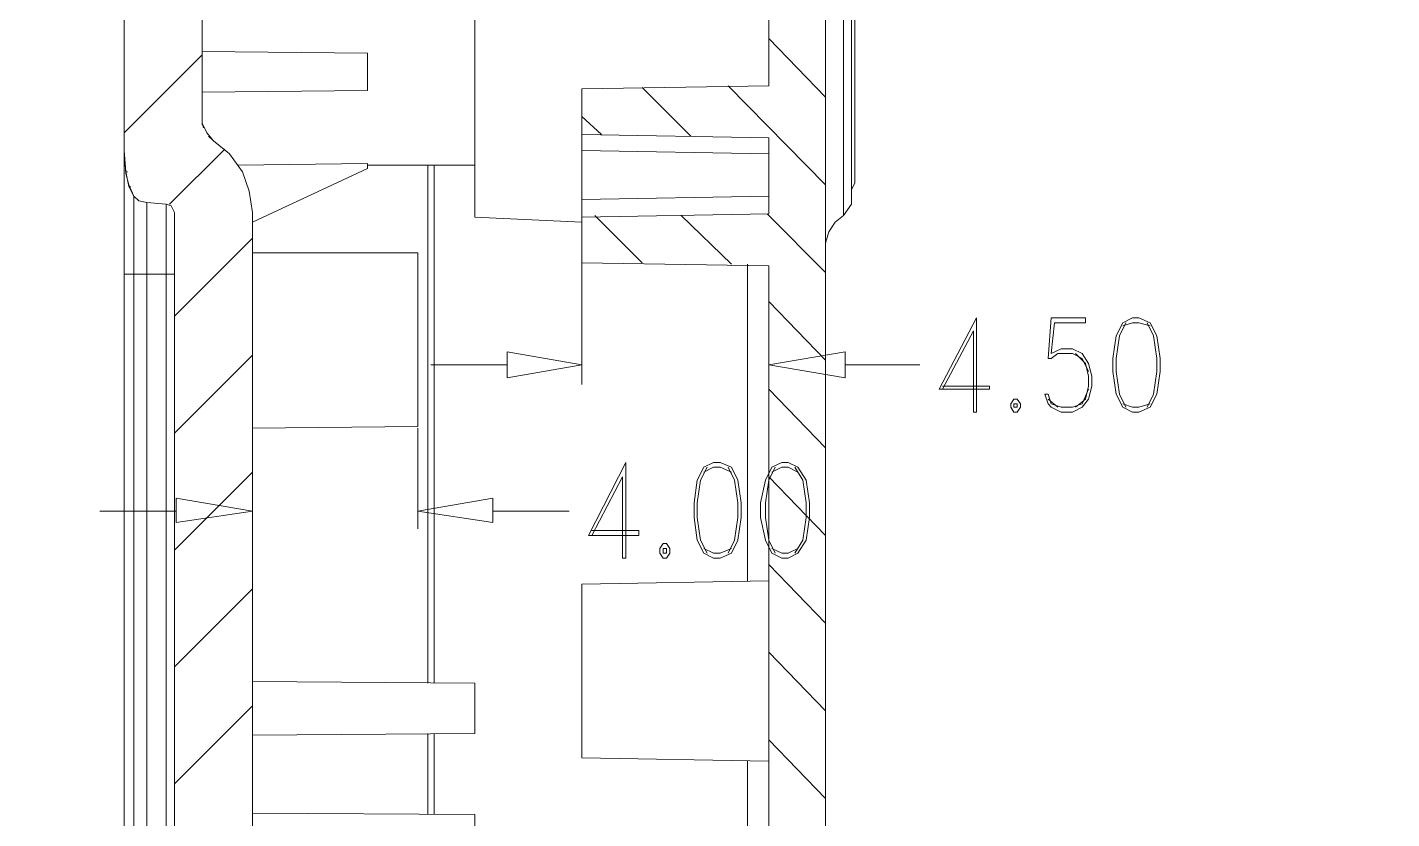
# Model space of a CAD drawing. Header units: centimetres. Extents: x -22.4 to 6.2, y -30.9 to -11.
# Drawn here: x -13.995 to -10.438, y -15.309 to -13.246 of the extents above; entities that cross this region are included whole.
import ezdxf

# ---------------------------------------------------------------- set-up
doc = ezdxf.new("R2010")
doc.units = ezdxf.units.CM
doc.header["$MEASUREMENT"] = 0
for name, color, linetype in [('2', 7, 'Continuous'), ('3', 7, 'Continuous'), ('layer 1', 7, 'Continuous')]:
    doc.layers.add(name, color=color, linetype=linetype)

msp = doc.modelspace()

# ---------------------------------------------------------------- linework, layer by layer
at = {"layer": '2', "color": 3, "lineweight": 9}
for points in [[(-12.54902, -13.85941), (-12.54902, -13.85941), (-12.54902, -14.17691), (-12.54902, -14.17691)], [(-12.06219, -13.86787), (-12.06219, -13.86787), (-12.06219, -14.17691), (-12.06219, -14.17691)], [(-12.74375, -14.12611), (-12.74375, -14.12611), (-12.94272, -14.12611), (-12.94272, -14.12611)], [(-11.86322, -14.12611), (-11.86322, -14.12611), (-11.66849, -14.12611), (-11.66849, -14.12611)], [(-13.40839, -14.29121), (-13.40839, -14.29121), (-13.40839, -14.55367), (-13.40839, -14.55367)], [(-12.97659, -14.29121), (-12.97659, -14.29121), (-12.97659, -14.55367), (-12.97659, -14.55367)], [(-13.60735, -14.50711), (-13.60735, -14.50711), (-13.80632, -14.50711), (-13.80632, -14.50711)], [(-12.78185, -14.50711), (-12.78185, -14.50711), (-12.58289, -14.50711), (-12.58289, -14.50711)]]:
    msp.add_open_spline(points, degree=3, dxfattribs=at)
for points in [[(-12.74375, -14.09224), (-12.74375, -14.09224), (-12.54902, -14.12611), (-12.54902, -14.12611), (-12.54902, -14.12611), (-12.54902, -14.12611), (-12.74375, -14.15997), (-12.74375, -14.15997), (-12.74375, -14.15997), (-12.74375, -14.15997), (-12.74375, -14.09224), (-12.74375, -14.09224)], [(-11.86322, -14.15997), (-11.86322, -14.15997), (-12.06219, -14.12611), (-12.06219, -14.12611), (-12.06219, -14.12611), (-12.06219, -14.12611), (-11.86322, -14.09224), (-11.86322, -14.09224), (-11.86322, -14.09224), (-11.86322, -14.09224), (-11.86322, -14.15997), (-11.86322, -14.15997)], [(-13.60735, -14.47324), (-13.60735, -14.47324), (-13.40839, -14.50711), (-13.40839, -14.50711), (-13.40839, -14.50711), (-13.40839, -14.50711), (-13.60735, -14.53674), (-13.60735, -14.53674), (-13.60735, -14.53674), (-13.60735, -14.53674), (-13.60735, -14.47324), (-13.60735, -14.47324)], [(-12.78185, -14.53674), (-12.78185, -14.53674), (-12.97659, -14.50711), (-12.97659, -14.50711), (-12.97659, -14.50711), (-12.97659, -14.50711), (-12.78185, -14.47324), (-12.78185, -14.47324), (-12.78185, -14.47324), (-12.78185, -14.47324), (-12.78185, -14.53674), (-12.78185, -14.53674)]]:
    msp.add_open_spline(points, degree=3, knots=[0, 0, 0, 0, 0.25, 0.25, 0.25, 0.25, 0.5, 0.5, 0.5, 0.5, 1, 1, 1, 1], dxfattribs=at)
at = {"layer": '3', "color": 2, "lineweight": 9}
for points in [[(-12.06219, -13.27521), (-12.06219, -13.27521), (-11.91402, -13.42761), (-11.91402, -13.42761)], [(-13.74282, -13.52074), (-13.74282, -13.52074), (-13.53962, -13.31754), (-13.53962, -13.31754)], [(-12.39239, -13.40221), (-12.39239, -13.40221), (-12.26539, -13.52921), (-12.26539, -13.52921)], [(-12.16802, -13.39797), (-12.16802, -13.39797), (-11.91402, -13.65621), (-11.91402, -13.65621)], [(-12.54902, -13.47841), (-12.54902, -13.47841), (-12.49822, -13.52497), (-12.49822, -13.52497)], [(-13.62429, -13.70701), (-13.62429, -13.70701), (-13.48035, -13.56307), (-13.48035, -13.56307)], [(-12.51515, -13.73664), (-12.51515, -13.73664), (-12.39239, -13.85941), (-12.39239, -13.85941)], [(-12.29079, -13.73664), (-12.29079, -13.73664), (-12.15955, -13.86364), (-12.15955, -13.86364)], [(-12.06642, -13.73241), (-12.06642, -13.73241), (-11.91402, -13.88481), (-11.91402, -13.88481)], [(-13.61159, -13.99911), (-13.61159, -13.99911), (-13.40839, -13.79591), (-13.40839, -13.79591)], [(-12.06219, -13.96101), (-12.06219, -13.96101), (-11.91402, -14.11341), (-11.91402, -14.11341)], [(-13.61159, -14.30391), (-13.61159, -14.30391), (-13.40839, -14.10071), (-13.40839, -14.10071)], [(-12.06219, -14.18961), (-12.06219, -14.18961), (-11.91402, -14.34201), (-11.91402, -14.34201)], [(-13.61159, -14.60871), (-13.61159, -14.60871), (-13.40839, -14.40551), (-13.40839, -14.40551)], [(-12.06219, -14.41821), (-12.06219, -14.41821), (-11.91402, -14.57061), (-11.91402, -14.57061)], [(-12.06219, -14.64681), (-12.06219, -14.64681), (-11.91402, -14.79921), (-11.91402, -14.79921)], [(-13.61159, -14.91351), (-13.61159, -14.91351), (-13.40839, -14.71031), (-13.40839, -14.71031)], [(-12.06219, -14.87541), (-12.06219, -14.87541), (-11.91402, -15.02781), (-11.91402, -15.02781)], [(-13.61159, -15.21831), (-13.61159, -15.21831), (-13.40839, -15.01511), (-13.40839, -15.01511)], [(-12.06219, -15.10401), (-12.06219, -15.10401), (-11.91402, -15.25641), (-11.91402, -15.25641)]]:
    msp.add_open_spline(points, degree=3, dxfattribs=at)
at = {"layer": 'layer 1', "lineweight": 9}
for points, knots in [([(-21.92211, -30.90598), (-21.92211, -30.90598), (6.24226, -30.90598), (6.24226, -30.90598), (6.24226, -30.90598), (6.24226, -30.90598), (6.24226, -11.33528), (6.24226, -11.33528), (6.24226, -11.33528), (6.24226, -11.33528), (-21.92211, -11.33528), (-21.92211, -11.33528), (-21.92211, -11.33528), (-21.92211, -11.33528), (-21.92211, -30.90598), (-21.92211, -30.90598)], [0, 0, 0, 0, 0.2, 0.2, 0.2, 0.2, 0.4, 0.4, 0.4, 0.4, 0.6, 0.6, 0.6, 0.6, 1, 1, 1, 1]), ([(-13.49305, -12.50051), (-13.49305, -12.50051), (-13.53115, -12.50474), (-13.53115, -12.50474), (-13.53115, -12.50474), (-13.53115, -12.50474), (-13.56925, -12.52167), (-13.56925, -12.52167), (-13.56925, -12.52167), (-13.56925, -12.52167), (-13.61159, -12.55554), (-13.61159, -12.55554), (-13.61159, -12.55554), (-13.61159, -12.55554), (-13.64545, -12.59787), (-13.64545, -12.59787), (-13.64545, -12.59787), (-13.64545, -12.59787), (-13.67509, -12.64444), (-13.67509, -12.64444), (-13.67509, -12.64444), (-13.67509, -12.64444), (-13.70049, -12.69524), (-13.70049, -12.69524), (-13.70049, -12.69524), (-13.70049, -12.69524), (-13.71742, -12.75027), (-13.71742, -12.75027), (-13.71742, -12.75027), (-13.71742, -12.75027), (-13.73435, -12.80954), (-13.73435, -12.80954), (-13.73435, -12.80954), (-13.73435, -12.80954), (-13.73859, -12.86457), (-13.73859, -12.86457), (-13.73859, -12.86457), (-13.73859, -12.86457), (-13.74282, -12.91961), (-13.74282, -12.91961), (-13.74282, -12.91961), (-13.74282, -12.91961), (-13.74282, -13.56731), (-13.74282, -13.56731), (-13.74282, -13.56731), (-13.74282, -13.56731), (-13.73859, -13.62657), (-13.73859, -13.62657), (-13.73859, -13.62657), (-13.73859, -13.62657), (-13.73012, -13.65621), (-13.73012, -13.65621), (-13.73012, -13.65621), (-13.73012, -13.65621), (-13.71742, -13.68584), (-13.71742, -13.68584), (-13.71742, -13.68584), (-13.71742, -13.68584), (-13.70472, -13.69854), (-13.70472, -13.69854), (-13.70472, -13.69854), (-13.70472, -13.69854), (-13.68355, -13.70277), (-13.68355, -13.70277), (-13.68355, -13.70277), (-13.68355, -13.70277), (-13.63275, -13.70701), (-13.63275, -13.70701)], [0, 0, 0, 0, 0.0555556, 0.0555556, 0.0555556, 0.0555556, 0.1111111, 0.1111111, 0.1111111, 0.1111111, 0.1666667, 0.1666667, 0.1666667, 0.1666667, 0.2222222, 0.2222222, 0.2222222, 0.2222222, 0.2777778, 0.2777778, 0.2777778, 0.2777778, 0.3333333, 0.3333333, 0.3333333, 0.3333333, 0.3888889, 0.3888889, 0.3888889, 0.3888889, 0.4444444, 0.4444444, 0.4444444, 0.4444444, 0.5, 0.5, 0.5, 0.5, 0.5555556, 0.5555556, 0.5555556, 0.5555556, 0.6111111, 0.6111111, 0.6111111, 0.6111111, 0.6666667, 0.6666667, 0.6666667, 0.6666667, 0.7222222, 0.7222222, 0.7222222, 0.7222222, 0.7777778, 0.7777778, 0.7777778, 0.7777778, 0.8333333, 0.8333333, 0.8333333, 0.8333333, 0.8888889, 0.8888889, 0.8888889, 0.8888889, 1, 1, 1, 1]), ([(-12.77339, -12.56401), (-12.77339, -12.56401), (-12.79455, -12.56824), (-12.79455, -12.56824), (-12.79455, -12.56824), (-12.79455, -12.56824), (-12.81149, -12.58094), (-12.81149, -12.58094), (-12.81149, -12.58094), (-12.81149, -12.58094), (-12.82419, -12.59787), (-12.82419, -12.59787), (-12.82419, -12.59787), (-12.82419, -12.59787), (-12.82842, -12.61904), (-12.82842, -12.61904), (-12.82842, -12.61904), (-12.82842, -12.61904), (-12.82842, -12.70371), (-12.82842, -12.70371), (-12.82842, -12.70371), (-12.82842, -12.70371), (-12.93425, -12.70794), (-12.93425, -12.70794), (-12.93425, -12.70794), (-12.93425, -12.70794), (-12.93425, -12.80107), (-12.93425, -12.80107), (-12.93425, -12.80107), (-12.93425, -12.80107), (-12.11722, -12.81377), (-12.11722, -12.81377), (-12.11722, -12.81377), (-12.11722, -12.81377), (-12.09605, -12.81801), (-12.09605, -12.81801), (-12.09605, -12.81801), (-12.09605, -12.81801), (-12.07912, -12.83071), (-12.07912, -12.83071), (-12.07912, -12.83071), (-12.07912, -12.83071), (-12.06642, -12.84764), (-12.06642, -12.84764), (-12.06642, -12.84764), (-12.06642, -12.84764), (-12.06219, -12.86881), (-12.06219, -12.86881), (-12.06219, -12.86881), (-12.06219, -12.86881), (-12.06219, -13.39797), (-12.06219, -13.39797), (-12.06219, -13.39797), (-12.06219, -13.39797), (-12.54902, -13.40644), (-12.54902, -13.40644), (-12.54902, -13.40644), (-12.54902, -13.40644), (-12.54902, -13.52497), (-12.54902, -13.52497), (-12.54902, -13.52497), (-12.54902, -13.52497), (-12.06219, -13.53344), (-12.06219, -13.53344), (-12.06219, -13.53344), (-12.06219, -13.53344), (-12.06219, -13.73241), (-12.06219, -13.73241), (-12.06219, -13.73241), (-12.06219, -13.73241), (-12.54902, -13.74087), (-12.54902, -13.74087), (-12.54902, -13.74087), (-12.54902, -13.74087), (-12.54902, -13.85941), (-12.54902, -13.85941), (-12.54902, -13.85941), (-12.54902, -13.85941), (-12.06219, -13.86787), (-12.06219, -13.86787), (-12.06219, -13.86787), (-12.06219, -13.86787), (-12.06219, -19.54901), (-12.06219, -19.54901), (-12.06219, -19.54901), (-12.06219, -19.54901), (-11.91402, -19.54901), (-11.91402, -19.54901), (-11.91402, -19.54901), (-11.91402, -19.54901), (-11.91402, -18.42717), (-11.91402, -18.42717), (-11.91402, -18.42717), (-11.91402, -18.42717), (-11.94365, -18.42294), (-11.94365, -18.42294), (-11.94365, -18.42294), (-11.94365, -18.42294), (-11.94365, -15.73054), (-11.94365, -15.73054), (-11.94365, -15.73054), (-11.94365, -15.73054), (-11.91402, -15.73054), (-11.91402, -15.73054), (-11.91402, -15.73054), (-11.91402, -15.73054), (-11.91402, -12.91961), (-11.91402, -12.91961)], [0, 0, 0, 0, 0.0357143, 0.0357143, 0.0357143, 0.0357143, 0.0714286, 0.0714286, 0.0714286, 0.0714286, 0.1071429, 0.1071429, 0.1071429, 0.1071429, 0.1428571, 0.1428571, 0.1428571, 0.1428571, 0.1785714, 0.1785714, 0.1785714, 0.1785714, 0.2142857, 0.2142857, 0.2142857, 0.2142857, 0.25, 0.25, 0.25, 0.25, 0.2857143, 0.2857143, 0.2857143, 0.2857143, 0.3214286, 0.3214286, 0.3214286, 0.3214286, 0.3571429, 0.3571429, 0.3571429, 0.3571429, 0.3928571, 0.3928571, 0.3928571, 0.3928571, 0.4285714, 0.4285714, 0.4285714, 0.4285714, 0.4642857, 0.4642857, 0.4642857, 0.4642857, 0.5, 0.5, 0.5, 0.5, 0.5357143, 0.5357143, 0.5357143, 0.5357143, 0.5714286, 0.5714286, 0.5714286, 0.5714286, 0.6071429, 0.6071429, 0.6071429, 0.6071429, 0.6428571, 0.6428571, 0.6428571, 0.6428571, 0.6785714, 0.6785714, 0.6785714, 0.6785714, 0.7142857, 0.7142857, 0.7142857, 0.7142857, 0.75, 0.75, 0.75, 0.75, 0.7857143, 0.7857143, 0.7857143, 0.7857143, 0.8214286, 0.8214286, 0.8214286, 0.8214286, 0.8571429, 0.8571429, 0.8571429, 0.8571429, 0.8928571, 0.8928571, 0.8928571, 0.8928571, 0.9285714, 0.9285714, 0.9285714, 0.9285714, 1, 1, 1, 1]), ([(-13.61159, -13.72817), (-13.61159, -13.72817), (-13.61159, -19.54901), (-13.61159, -19.54901), (-13.61159, -19.54901), (-13.61159, -19.54901), (-13.40839, -19.54901), (-13.40839, -19.54901), (-13.40839, -19.54901), (-13.40839, -19.54901), (-13.40839, -13.72817), (-13.40839, -13.72817), (-13.40839, -13.72817), (-13.40839, -13.72817), (-13.41685, -13.67314), (-13.41685, -13.67314), (-13.41685, -13.67314), (-13.41685, -13.67314), (-13.43379, -13.62234), (-13.43379, -13.62234), (-13.43379, -13.62234), (-13.43379, -13.62234), (-13.46765, -13.57577), (-13.46765, -13.57577), (-13.46765, -13.57577), (-13.46765, -13.57577), (-13.50999, -13.54191), (-13.50999, -13.54191), (-13.50999, -13.54191), (-13.50999, -13.54191), (-13.52692, -13.52074), (-13.52692, -13.52074), (-13.52692, -13.52074), (-13.52692, -13.52074), (-13.53962, -13.49534), (-13.53962, -13.49534), (-13.53962, -13.49534), (-13.53962, -13.49534), (-13.53962, -12.85611), (-13.53962, -12.85611), (-13.53962, -12.85611), (-13.53962, -12.85611), (-13.53539, -12.83917), (-13.53539, -12.83917), (-13.53539, -12.83917), (-13.53539, -12.83917), (-13.52692, -12.82647), (-13.52692, -12.82647), (-13.52692, -12.82647), (-13.52692, -12.82647), (-13.51422, -12.81801), (-13.51422, -12.81801), (-13.51422, -12.81801), (-13.51422, -12.81801), (-13.49729, -12.81377), (-13.49729, -12.81377), (-13.49729, -12.81377), (-13.49729, -12.81377), (-12.95119, -12.80531), (-12.95119, -12.80531), (-12.95119, -12.80531), (-12.95119, -12.80531), (-12.95119, -12.70371), (-12.95119, -12.70371), (-12.95119, -12.70371), (-12.95119, -12.70371), (-12.82842, -12.69947), (-12.82842, -12.69947), (-12.82842, -12.69947), (-12.82842, -12.69947), (-12.82842, -12.61904), (-12.82842, -12.61904)], [0, 0, 0, 0, 0.0526316, 0.0526316, 0.0526316, 0.0526316, 0.1052632, 0.1052632, 0.1052632, 0.1052632, 0.1578947, 0.1578947, 0.1578947, 0.1578947, 0.2105263, 0.2105263, 0.2105263, 0.2105263, 0.2631579, 0.2631579, 0.2631579, 0.2631579, 0.3157895, 0.3157895, 0.3157895, 0.3157895, 0.3684211, 0.3684211, 0.3684211, 0.3684211, 0.4210526, 0.4210526, 0.4210526, 0.4210526, 0.4736842, 0.4736842, 0.4736842, 0.4736842, 0.5263158, 0.5263158, 0.5263158, 0.5263158, 0.5789474, 0.5789474, 0.5789474, 0.5789474, 0.6315789, 0.6315789, 0.6315789, 0.6315789, 0.6842105, 0.6842105, 0.6842105, 0.6842105, 0.7368421, 0.7368421, 0.7368421, 0.7368421, 0.7894737, 0.7894737, 0.7894737, 0.7894737, 0.8421053, 0.8421053, 0.8421053, 0.8421053, 0.8947368, 0.8947368, 0.8947368, 0.8947368, 1, 1, 1, 1]), ([(-13.74282, -12.91961), (-13.74282, -12.91961), (-13.74282, -21.23387), (-13.74282, -21.23387), (-13.74282, -21.23387), (-13.74282, -21.23387), (-13.74282, -20.26444), (-13.74282, -20.26444)], [0, 0, 0, 0, 0.3333333, 0.3333333, 0.3333333, 0.3333333, 1, 1, 1, 1]), ([(-11.91402, -12.91961), (-11.91402, -12.91961), (-11.91402, -20.34911), (-11.91402, -20.34911), (-11.91402, -20.34911), (-11.91402, -20.34911), (-11.91402, -18.42717), (-11.91402, -18.42717)], [0, 0, 0, 0, 0.3333333, 0.3333333, 0.3333333, 0.3333333, 1, 1, 1, 1]), ([(-13.50999, -13.54191), (-13.50999, -13.54191), (-13.52692, -13.52074), (-13.52692, -13.52074), (-13.52692, -13.52074), (-13.52692, -13.52074), (-13.53962, -13.49534), (-13.53962, -13.49534)], [0, 0, 0, 0, 0.3333333, 0.3333333, 0.3333333, 0.3333333, 1, 1, 1, 1]), ([(-13.40839, -13.72817), (-13.40839, -13.72817), (-13.41685, -13.67314), (-13.41685, -13.67314), (-13.41685, -13.67314), (-13.41685, -13.67314), (-13.43379, -13.62234), (-13.43379, -13.62234), (-13.43379, -13.62234), (-13.43379, -13.62234), (-13.46765, -13.57577), (-13.46765, -13.57577), (-13.46765, -13.57577), (-13.46765, -13.57577), (-13.50999, -13.54191), (-13.50999, -13.54191)], [0, 0, 0, 0, 0.2, 0.2, 0.2, 0.2, 0.4, 0.4, 0.4, 0.4, 0.6, 0.6, 0.6, 0.6, 1, 1, 1, 1]), ([(-13.71742, -13.68584), (-13.71742, -13.68584), (-13.73012, -13.66044), (-13.73012, -13.66044), (-13.73012, -13.66044), (-13.73012, -13.66044), (-13.73859, -13.62234), (-13.73859, -13.62234), (-13.73859, -13.62234), (-13.73859, -13.62234), (-13.74282, -13.56731), (-13.74282, -13.56731), (-13.74282, -13.56731), (-13.74282, -13.56731), (-13.73859, -13.62657), (-13.73859, -13.62657), (-13.73859, -13.62657), (-13.73859, -13.62657), (-13.73012, -13.65621), (-13.73012, -13.65621), (-13.73012, -13.65621), (-13.73012, -13.65621), (-13.71742, -13.68584), (-13.71742, -13.68584)], [0, 0, 0, 0, 0.1428571, 0.1428571, 0.1428571, 0.1428571, 0.2857143, 0.2857143, 0.2857143, 0.2857143, 0.4285714, 0.4285714, 0.4285714, 0.4285714, 0.5714286, 0.5714286, 0.5714286, 0.5714286, 0.7142857, 0.7142857, 0.7142857, 0.7142857, 1, 1, 1, 1]), ([(-13.71742, -13.68584), (-13.71742, -13.68584), (-13.70472, -13.69854), (-13.70472, -13.69854), (-13.70472, -13.69854), (-13.70472, -13.69854), (-13.68355, -13.70277), (-13.68355, -13.70277)], [0, 0, 0, 0, 0.3333333, 0.3333333, 0.3333333, 0.3333333, 1, 1, 1, 1]), ([(-13.71742, -13.68584), (-13.71742, -13.68584), (-13.70472, -13.69854), (-13.70472, -13.69854), (-13.70472, -13.69854), (-13.70472, -13.69854), (-13.68355, -13.70277), (-13.68355, -13.70277)], [0, 0, 0, 0, 0.3333333, 0.3333333, 0.3333333, 0.3333333, 1, 1, 1, 1]), ([(-13.71742, -19.54901), (-13.71742, -19.54901), (-13.71742, -13.88904), (-13.71742, -13.88904), (-13.71742, -13.88904), (-13.71742, -13.88904), (-13.71742, -13.68584), (-13.71742, -13.68584)], [0, 0, 0, 0, 0.3333333, 0.3333333, 0.3333333, 0.3333333, 1, 1, 1, 1]), ([(-13.68355, -19.54901), (-13.68355, -19.54901), (-13.68355, -13.88904), (-13.68355, -13.88904), (-13.68355, -13.88904), (-13.68355, -13.88904), (-13.68355, -13.70277), (-13.68355, -13.70277)], [0, 0, 0, 0, 0.3333333, 0.3333333, 0.3333333, 0.3333333, 1, 1, 1, 1]), ([(-13.61159, -13.72817), (-13.61159, -13.72817), (-13.62005, -13.71124), (-13.62005, -13.71124), (-13.62005, -13.71124), (-13.62005, -13.71124), (-13.63275, -13.70701), (-13.63275, -13.70701)], [0, 0, 0, 0, 0.3333333, 0.3333333, 0.3333333, 0.3333333, 1, 1, 1, 1]), ([(-13.61159, -13.72817), (-13.61159, -13.72817), (-13.62005, -13.71124), (-13.62005, -13.71124), (-13.62005, -13.71124), (-13.62005, -13.71124), (-13.63275, -13.70701), (-13.63275, -13.70701)], [0, 0, 0, 0, 0.3333333, 0.3333333, 0.3333333, 0.3333333, 1, 1, 1, 1]), ([(-13.63275, -13.70701), (-13.63275, -13.70701), (-13.63275, -13.88904), (-13.63275, -13.88904), (-13.63275, -13.88904), (-13.63275, -13.88904), (-13.63275, -19.54901), (-13.63275, -19.54901)], [0, 0, 0, 0, 0.3333333, 0.3333333, 0.3333333, 0.3333333, 1, 1, 1, 1]), ([(-13.61159, -13.72817), (-13.61159, -13.72817), (-13.62005, -13.71124), (-13.62005, -13.71124), (-13.62005, -13.71124), (-13.62005, -13.71124), (-13.63275, -13.70701), (-13.63275, -13.70701)], [0, 0, 0, 0, 0.3333333, 0.3333333, 0.3333333, 0.3333333, 1, 1, 1, 1]), ([(-11.84629, -13.70701), (-11.84629, -13.70701), (-11.86745, -13.73664), (-11.86745, -13.73664), (-11.86745, -13.73664), (-11.86745, -13.73664), (-11.88862, -13.75357), (-11.88862, -13.75357), (-11.88862, -13.75357), (-11.88862, -13.75357), (-11.90555, -13.77897), (-11.90555, -13.77897), (-11.90555, -13.77897), (-11.90555, -13.77897), (-11.91402, -13.80861), (-11.91402, -13.80861)], [0, 0, 0, 0, 0.2, 0.2, 0.2, 0.2, 0.4, 0.4, 0.4, 0.4, 0.6, 0.6, 0.6, 0.6, 1, 1, 1, 1]), ([(-11.52879, -14.03721), (-11.52879, -14.03721), (-11.52879, -14.24887), (-11.52879, -14.24887), (-11.52879, -14.24887), (-11.52879, -14.24887), (-11.52032, -14.24887), (-11.52032, -14.24887), (-11.52032, -14.24887), (-11.52032, -14.24887), (-11.52032, -14.00334), (-11.52032, -14.00334), (-11.52032, -14.00334), (-11.52032, -14.00334), (-11.61769, -14.18961), (-11.61769, -14.18961), (-11.61769, -14.18961), (-11.61769, -14.18961), (-11.48645, -14.18961), (-11.48645, -14.18961)], [0, 0, 0, 0, 0.1666667, 0.1666667, 0.1666667, 0.1666667, 0.3333333, 0.3333333, 0.3333333, 0.3333333, 0.5, 0.5, 0.5, 0.5, 0.6666667, 0.6666667, 0.6666667, 0.6666667, 1, 1, 1, 1]), ([(-11.32559, -14.00334), (-11.32559, -14.00334), (-11.23669, -14.00334), (-11.23669, -14.00334), (-11.23669, -14.00334), (-11.23669, -14.00334), (-11.23669, -14.01604), (-11.23669, -14.01604), (-11.23669, -14.01604), (-11.23669, -14.01604), (-11.31712, -14.01604), (-11.31712, -14.01604)], [0, 0, 0, 0, 0.25, 0.25, 0.25, 0.25, 0.5, 0.5, 0.5, 0.5, 1, 1, 1, 1]), ([(-11.11392, -14.00334), (-11.11392, -14.00334), (-11.13932, -14.01604), (-11.13932, -14.01604), (-11.13932, -14.01604), (-11.13932, -14.01604), (-11.15625, -14.04991), (-11.15625, -14.04991), (-11.15625, -14.04991), (-11.15625, -14.04991), (-11.16472, -14.10917), (-11.16472, -14.10917), (-11.16472, -14.10917), (-11.16472, -14.10917), (-11.16472, -14.14304), (-11.16472, -14.14304), (-11.16472, -14.14304), (-11.16472, -14.14304), (-11.15625, -14.20231), (-11.15625, -14.20231), (-11.15625, -14.20231), (-11.15625, -14.20231), (-11.13932, -14.23617), (-11.13932, -14.23617), (-11.13932, -14.23617), (-11.13932, -14.23617), (-11.11392, -14.24887), (-11.11392, -14.24887), (-11.11392, -14.24887), (-11.11392, -14.24887), (-11.09699, -14.24887), (-11.09699, -14.24887), (-11.09699, -14.24887), (-11.09699, -14.24887), (-11.06735, -14.23617), (-11.06735, -14.23617), (-11.06735, -14.23617), (-11.06735, -14.23617), (-11.05042, -14.20231), (-11.05042, -14.20231), (-11.05042, -14.20231), (-11.05042, -14.20231), (-11.04195, -14.14304), (-11.04195, -14.14304), (-11.04195, -14.14304), (-11.04195, -14.14304), (-11.04195, -14.10917), (-11.04195, -14.10917), (-11.04195, -14.10917), (-11.04195, -14.10917), (-11.05042, -14.04991), (-11.05042, -14.04991), (-11.05042, -14.04991), (-11.05042, -14.04991), (-11.06735, -14.01604), (-11.06735, -14.01604), (-11.06735, -14.01604), (-11.06735, -14.01604), (-11.09699, -14.00334), (-11.09699, -14.00334), (-11.09699, -14.00334), (-11.09699, -14.00334), (-11.11392, -14.00334), (-11.11392, -14.00334)], [0, 0, 0, 0, 0.0588235, 0.0588235, 0.0588235, 0.0588235, 0.1176471, 0.1176471, 0.1176471, 0.1176471, 0.1764706, 0.1764706, 0.1764706, 0.1764706, 0.2352941, 0.2352941, 0.2352941, 0.2352941, 0.2941176, 0.2941176, 0.2941176, 0.2941176, 0.3529412, 0.3529412, 0.3529412, 0.3529412, 0.4117647, 0.4117647, 0.4117647, 0.4117647, 0.4705882, 0.4705882, 0.4705882, 0.4705882, 0.5294118, 0.5294118, 0.5294118, 0.5294118, 0.5882353, 0.5882353, 0.5882353, 0.5882353, 0.6470588, 0.6470588, 0.6470588, 0.6470588, 0.7058824, 0.7058824, 0.7058824, 0.7058824, 0.7647059, 0.7647059, 0.7647059, 0.7647059, 0.8235294, 0.8235294, 0.8235294, 0.8235294, 0.8823529, 0.8823529, 0.8823529, 0.8823529, 1, 1, 1, 1]), ([(-11.13085, -14.01604), (-11.13085, -14.01604), (-11.14779, -14.04991), (-11.14779, -14.04991), (-11.14779, -14.04991), (-11.14779, -14.04991), (-11.15625, -14.10917), (-11.15625, -14.10917), (-11.15625, -14.10917), (-11.15625, -14.10917), (-11.15625, -14.14304), (-11.15625, -14.14304), (-11.15625, -14.14304), (-11.15625, -14.14304), (-11.14779, -14.20231), (-11.14779, -14.20231), (-11.14779, -14.20231), (-11.14779, -14.20231), (-11.13085, -14.23617), (-11.13085, -14.23617)], [0, 0, 0, 0, 0.1666667, 0.1666667, 0.1666667, 0.1666667, 0.3333333, 0.3333333, 0.3333333, 0.3333333, 0.5, 0.5, 0.5, 0.5, 0.6666667, 0.6666667, 0.6666667, 0.6666667, 1, 1, 1, 1]), ([(-11.06735, -14.02451), (-11.06735, -14.02451), (-11.09699, -14.01604), (-11.09699, -14.01604), (-11.09699, -14.01604), (-11.09699, -14.01604), (-11.11392, -14.01604), (-11.11392, -14.01604), (-11.11392, -14.01604), (-11.11392, -14.01604), (-11.13932, -14.02451), (-11.13932, -14.02451)], [0, 0, 0, 0, 0.25, 0.25, 0.25, 0.25, 0.5, 0.5, 0.5, 0.5, 1, 1, 1, 1]), ([(-11.07582, -14.23617), (-11.07582, -14.23617), (-11.05889, -14.20231), (-11.05889, -14.20231), (-11.05889, -14.20231), (-11.05889, -14.20231), (-11.05042, -14.14304), (-11.05042, -14.14304), (-11.05042, -14.14304), (-11.05042, -14.14304), (-11.05042, -14.10917), (-11.05042, -14.10917), (-11.05042, -14.10917), (-11.05042, -14.10917), (-11.05889, -14.04991), (-11.05889, -14.04991), (-11.05889, -14.04991), (-11.05889, -14.04991), (-11.07582, -14.01604), (-11.07582, -14.01604)], [0, 0, 0, 0, 0.1666667, 0.1666667, 0.1666667, 0.1666667, 0.3333333, 0.3333333, 0.3333333, 0.3333333, 0.5, 0.5, 0.5, 0.5, 0.6666667, 0.6666667, 0.6666667, 0.6666667, 1, 1, 1, 1]), ([(-11.32559, -14.09647), (-11.32559, -14.09647), (-11.30019, -14.08377), (-11.30019, -14.08377), (-11.30019, -14.08377), (-11.30019, -14.08377), (-11.27055, -14.08377), (-11.27055, -14.08377), (-11.27055, -14.08377), (-11.27055, -14.08377), (-11.24515, -14.09647), (-11.24515, -14.09647), (-11.24515, -14.09647), (-11.24515, -14.09647), (-11.22822, -14.12187), (-11.22822, -14.12187), (-11.22822, -14.12187), (-11.22822, -14.12187), (-11.21975, -14.15574), (-11.21975, -14.15574), (-11.21975, -14.15574), (-11.21975, -14.15574), (-11.21975, -14.18114), (-11.21975, -14.18114), (-11.21975, -14.18114), (-11.21975, -14.18114), (-11.22822, -14.21501), (-11.22822, -14.21501), (-11.22822, -14.21501), (-11.22822, -14.21501), (-11.24515, -14.23617), (-11.24515, -14.23617), (-11.24515, -14.23617), (-11.24515, -14.23617), (-11.27055, -14.24887), (-11.27055, -14.24887), (-11.27055, -14.24887), (-11.27055, -14.24887), (-11.30019, -14.24887), (-11.30019, -14.24887), (-11.30019, -14.24887), (-11.30019, -14.24887), (-11.32559, -14.23617), (-11.32559, -14.23617), (-11.32559, -14.23617), (-11.32559, -14.23617), (-11.33405, -14.22771), (-11.33405, -14.22771), (-11.33405, -14.22771), (-11.33405, -14.22771), (-11.34252, -14.20231), (-11.34252, -14.20231), (-11.34252, -14.20231), (-11.34252, -14.20231), (-11.33405, -14.20231), (-11.33405, -14.20231)], [0, 0, 0, 0, 0.0666667, 0.0666667, 0.0666667, 0.0666667, 0.1333333, 0.1333333, 0.1333333, 0.1333333, 0.2, 0.2, 0.2, 0.2, 0.2666667, 0.2666667, 0.2666667, 0.2666667, 0.3333333, 0.3333333, 0.3333333, 0.3333333, 0.4, 0.4, 0.4, 0.4, 0.4666667, 0.4666667, 0.4666667, 0.4666667, 0.5333333, 0.5333333, 0.5333333, 0.5333333, 0.6, 0.6, 0.6, 0.6, 0.6666667, 0.6666667, 0.6666667, 0.6666667, 0.7333333, 0.7333333, 0.7333333, 0.7333333, 0.8, 0.8, 0.8, 0.8, 0.8666667, 0.8666667, 0.8666667, 0.8666667, 1, 1, 1, 1]), ([(-11.33405, -14.10917), (-11.33405, -14.10917), (-11.32559, -14.10917), (-11.32559, -14.10917), (-11.32559, -14.10917), (-11.32559, -14.10917), (-11.30865, -14.09647), (-11.30865, -14.09647), (-11.30865, -14.09647), (-11.30865, -14.09647), (-11.27055, -14.09647), (-11.27055, -14.09647), (-11.27055, -14.09647), (-11.27055, -14.09647), (-11.24515, -14.10917), (-11.24515, -14.10917), (-11.24515, -14.10917), (-11.24515, -14.10917), (-11.22822, -14.14304), (-11.22822, -14.14304)], [0, 0, 0, 0, 0.1666667, 0.1666667, 0.1666667, 0.1666667, 0.3333333, 0.3333333, 0.3333333, 0.3333333, 0.5, 0.5, 0.5, 0.5, 0.6666667, 0.6666667, 0.6666667, 0.6666667, 1, 1, 1, 1]), ([(-11.26209, -14.09647), (-11.26209, -14.09647), (-11.23669, -14.12187), (-11.23669, -14.12187), (-11.23669, -14.12187), (-11.23669, -14.12187), (-11.22822, -14.15574), (-11.22822, -14.15574), (-11.22822, -14.15574), (-11.22822, -14.15574), (-11.22822, -14.18114), (-11.22822, -14.18114), (-11.22822, -14.18114), (-11.22822, -14.18114), (-11.23669, -14.21501), (-11.23669, -14.21501), (-11.23669, -14.21501), (-11.23669, -14.21501), (-11.26209, -14.23617), (-11.26209, -14.23617)], [0, 0, 0, 0, 0.1666667, 0.1666667, 0.1666667, 0.1666667, 0.3333333, 0.3333333, 0.3333333, 0.3333333, 0.5, 0.5, 0.5, 0.5, 0.6666667, 0.6666667, 0.6666667, 0.6666667, 1, 1, 1, 1]), ([(-11.60922, -14.18114), (-11.60922, -14.18114), (-11.48645, -14.18114), (-11.48645, -14.18114), (-11.48645, -14.18114), (-11.48645, -14.18114), (-11.48645, -14.18961), (-11.48645, -14.18961)], [0, 0, 0, 0, 0.3333333, 0.3333333, 0.3333333, 0.3333333, 1, 1, 1, 1]), ([(-11.22822, -14.18961), (-11.22822, -14.18961), (-11.24515, -14.22771), (-11.24515, -14.22771), (-11.24515, -14.22771), (-11.24515, -14.22771), (-11.27055, -14.23617), (-11.27055, -14.23617), (-11.27055, -14.23617), (-11.27055, -14.23617), (-11.30019, -14.23617), (-11.30019, -14.23617), (-11.30019, -14.23617), (-11.30019, -14.23617), (-11.32559, -14.22771), (-11.32559, -14.22771), (-11.32559, -14.22771), (-11.32559, -14.22771), (-11.33405, -14.20231), (-11.33405, -14.20231)], [0, 0, 0, 0, 0.1666667, 0.1666667, 0.1666667, 0.1666667, 0.3333333, 0.3333333, 0.3333333, 0.3333333, 0.5, 0.5, 0.5, 0.5, 0.6666667, 0.6666667, 0.6666667, 0.6666667, 1, 1, 1, 1]), ([(-11.42295, -14.21501), (-11.42295, -14.21501), (-11.43142, -14.22771), (-11.43142, -14.22771), (-11.43142, -14.22771), (-11.43142, -14.22771), (-11.43142, -14.23617), (-11.43142, -14.23617), (-11.43142, -14.23617), (-11.43142, -14.23617), (-11.42295, -14.24887), (-11.42295, -14.24887), (-11.42295, -14.24887), (-11.42295, -14.24887), (-11.41449, -14.24887), (-11.41449, -14.24887), (-11.41449, -14.24887), (-11.41449, -14.24887), (-11.40602, -14.23617), (-11.40602, -14.23617), (-11.40602, -14.23617), (-11.40602, -14.23617), (-11.40602, -14.22771), (-11.40602, -14.22771), (-11.40602, -14.22771), (-11.40602, -14.22771), (-11.41449, -14.21501), (-11.41449, -14.21501), (-11.41449, -14.21501), (-11.41449, -14.21501), (-11.42295, -14.21501), (-11.42295, -14.21501)], [0, 0, 0, 0, 0.1111111, 0.1111111, 0.1111111, 0.1111111, 0.2222222, 0.2222222, 0.2222222, 0.2222222, 0.3333333, 0.3333333, 0.3333333, 0.3333333, 0.4444444, 0.4444444, 0.4444444, 0.4444444, 0.5555556, 0.5555556, 0.5555556, 0.5555556, 0.6666667, 0.6666667, 0.6666667, 0.6666667, 0.7777778, 0.7777778, 0.7777778, 0.7777778, 1, 1, 1, 1]), ([(-11.42295, -14.22771), (-11.42295, -14.22771), (-11.41449, -14.22771), (-11.41449, -14.22771), (-11.41449, -14.22771), (-11.41449, -14.22771), (-11.41449, -14.23617), (-11.41449, -14.23617), (-11.41449, -14.23617), (-11.41449, -14.23617), (-11.42295, -14.23617), (-11.42295, -14.23617), (-11.42295, -14.23617), (-11.42295, -14.23617), (-11.42295, -14.22771), (-11.42295, -14.22771)], [0, 0, 0, 0, 0.2, 0.2, 0.2, 0.2, 0.4, 0.4, 0.4, 0.4, 0.6, 0.6, 0.6, 0.6, 1, 1, 1, 1]), ([(-11.13932, -14.22771), (-11.13932, -14.22771), (-11.11392, -14.23617), (-11.11392, -14.23617), (-11.11392, -14.23617), (-11.11392, -14.23617), (-11.09699, -14.23617), (-11.09699, -14.23617), (-11.09699, -14.23617), (-11.09699, -14.23617), (-11.06735, -14.22771), (-11.06735, -14.22771)], [0, 0, 0, 0, 0.25, 0.25, 0.25, 0.25, 0.5, 0.5, 0.5, 0.5, 1, 1, 1, 1]), ([(-12.44319, -14.41821), (-12.44319, -14.41821), (-12.44319, -14.62987), (-12.44319, -14.62987), (-12.44319, -14.62987), (-12.44319, -14.62987), (-12.43472, -14.62987), (-12.43472, -14.62987), (-12.43472, -14.62987), (-12.43472, -14.62987), (-12.43472, -14.38011), (-12.43472, -14.38011), (-12.43472, -14.38011), (-12.43472, -14.38011), (-12.53209, -14.57061), (-12.53209, -14.57061), (-12.53209, -14.57061), (-12.53209, -14.57061), (-12.40085, -14.57061), (-12.40085, -14.57061)], [0, 0, 0, 0, 0.1666667, 0.1666667, 0.1666667, 0.1666667, 0.3333333, 0.3333333, 0.3333333, 0.3333333, 0.5, 0.5, 0.5, 0.5, 0.6666667, 0.6666667, 0.6666667, 0.6666667, 1, 1, 1, 1]), ([(-12.20612, -14.38011), (-12.20612, -14.38011), (-12.23152, -14.39281), (-12.23152, -14.39281), (-12.23152, -14.39281), (-12.23152, -14.39281), (-12.24845, -14.42667), (-12.24845, -14.42667), (-12.24845, -14.42667), (-12.24845, -14.42667), (-12.25692, -14.48594), (-12.25692, -14.48594), (-12.25692, -14.48594), (-12.25692, -14.48594), (-12.25692, -14.52404), (-12.25692, -14.52404), (-12.25692, -14.52404), (-12.25692, -14.52404), (-12.24845, -14.58331), (-12.24845, -14.58331), (-12.24845, -14.58331), (-12.24845, -14.58331), (-12.23152, -14.61717), (-12.23152, -14.61717), (-12.23152, -14.61717), (-12.23152, -14.61717), (-12.20612, -14.62987), (-12.20612, -14.62987), (-12.20612, -14.62987), (-12.20612, -14.62987), (-12.18919, -14.62987), (-12.18919, -14.62987), (-12.18919, -14.62987), (-12.18919, -14.62987), (-12.15955, -14.61717), (-12.15955, -14.61717), (-12.15955, -14.61717), (-12.15955, -14.61717), (-12.14262, -14.58331), (-12.14262, -14.58331), (-12.14262, -14.58331), (-12.14262, -14.58331), (-12.13415, -14.52404), (-12.13415, -14.52404), (-12.13415, -14.52404), (-12.13415, -14.52404), (-12.13415, -14.48594), (-12.13415, -14.48594), (-12.13415, -14.48594), (-12.13415, -14.48594), (-12.14262, -14.42667), (-12.14262, -14.42667), (-12.14262, -14.42667), (-12.14262, -14.42667), (-12.15955, -14.39281), (-12.15955, -14.39281), (-12.15955, -14.39281), (-12.15955, -14.39281), (-12.18919, -14.38011), (-12.18919, -14.38011), (-12.18919, -14.38011), (-12.18919, -14.38011), (-12.20612, -14.38011), (-12.20612, -14.38011)], [0, 0, 0, 0, 0.0588235, 0.0588235, 0.0588235, 0.0588235, 0.1176471, 0.1176471, 0.1176471, 0.1176471, 0.1764706, 0.1764706, 0.1764706, 0.1764706, 0.2352941, 0.2352941, 0.2352941, 0.2352941, 0.2941176, 0.2941176, 0.2941176, 0.2941176, 0.3529412, 0.3529412, 0.3529412, 0.3529412, 0.4117647, 0.4117647, 0.4117647, 0.4117647, 0.4705882, 0.4705882, 0.4705882, 0.4705882, 0.5294118, 0.5294118, 0.5294118, 0.5294118, 0.5882353, 0.5882353, 0.5882353, 0.5882353, 0.6470588, 0.6470588, 0.6470588, 0.6470588, 0.7058824, 0.7058824, 0.7058824, 0.7058824, 0.7647059, 0.7647059, 0.7647059, 0.7647059, 0.8235294, 0.8235294, 0.8235294, 0.8235294, 0.8823529, 0.8823529, 0.8823529, 0.8823529, 1, 1, 1, 1]), ([(-12.22305, -14.39281), (-12.22305, -14.39281), (-12.23999, -14.42667), (-12.23999, -14.42667), (-12.23999, -14.42667), (-12.23999, -14.42667), (-12.24845, -14.48594), (-12.24845, -14.48594), (-12.24845, -14.48594), (-12.24845, -14.48594), (-12.24845, -14.52404), (-12.24845, -14.52404), (-12.24845, -14.52404), (-12.24845, -14.52404), (-12.23999, -14.58331), (-12.23999, -14.58331), (-12.23999, -14.58331), (-12.23999, -14.58331), (-12.22305, -14.61717), (-12.22305, -14.61717)], [0, 0, 0, 0, 0.1666667, 0.1666667, 0.1666667, 0.1666667, 0.3333333, 0.3333333, 0.3333333, 0.3333333, 0.5, 0.5, 0.5, 0.5, 0.6666667, 0.6666667, 0.6666667, 0.6666667, 1, 1, 1, 1]), ([(-12.15955, -14.40551), (-12.15955, -14.40551), (-12.18919, -14.39281), (-12.18919, -14.39281), (-12.18919, -14.39281), (-12.18919, -14.39281), (-12.20612, -14.39281), (-12.20612, -14.39281), (-12.20612, -14.39281), (-12.20612, -14.39281), (-12.23152, -14.40551), (-12.23152, -14.40551)], [0, 0, 0, 0, 0.25, 0.25, 0.25, 0.25, 0.5, 0.5, 0.5, 0.5, 1, 1, 1, 1]), ([(-12.16802, -14.61717), (-12.16802, -14.61717), (-12.15109, -14.58331), (-12.15109, -14.58331), (-12.15109, -14.58331), (-12.15109, -14.58331), (-12.14262, -14.52404), (-12.14262, -14.52404), (-12.14262, -14.52404), (-12.14262, -14.52404), (-12.14262, -14.48594), (-12.14262, -14.48594), (-12.14262, -14.48594), (-12.14262, -14.48594), (-12.15109, -14.42667), (-12.15109, -14.42667), (-12.15109, -14.42667), (-12.15109, -14.42667), (-12.16802, -14.39281), (-12.16802, -14.39281)], [0, 0, 0, 0, 0.1666667, 0.1666667, 0.1666667, 0.1666667, 0.3333333, 0.3333333, 0.3333333, 0.3333333, 0.5, 0.5, 0.5, 0.5, 0.6666667, 0.6666667, 0.6666667, 0.6666667, 1, 1, 1, 1]), ([(-12.02832, -14.38011), (-12.02832, -14.38011), (-12.05372, -14.39281), (-12.05372, -14.39281), (-12.05372, -14.39281), (-12.05372, -14.39281), (-12.07065, -14.42667), (-12.07065, -14.42667), (-12.07065, -14.42667), (-12.07065, -14.42667), (-12.08335, -14.48594), (-12.08335, -14.48594), (-12.08335, -14.48594), (-12.08335, -14.48594), (-12.08335, -14.52404), (-12.08335, -14.52404), (-12.08335, -14.52404), (-12.08335, -14.52404), (-12.07065, -14.58331), (-12.07065, -14.58331), (-12.07065, -14.58331), (-12.07065, -14.58331), (-12.05372, -14.61717), (-12.05372, -14.61717), (-12.05372, -14.61717), (-12.05372, -14.61717), (-12.02832, -14.62987), (-12.02832, -14.62987), (-12.02832, -14.62987), (-12.02832, -14.62987), (-12.01139, -14.62987), (-12.01139, -14.62987), (-12.01139, -14.62987), (-12.01139, -14.62987), (-11.98599, -14.61717), (-11.98599, -14.61717), (-11.98599, -14.61717), (-11.98599, -14.61717), (-11.96482, -14.58331), (-11.96482, -14.58331), (-11.96482, -14.58331), (-11.96482, -14.58331), (-11.95635, -14.52404), (-11.95635, -14.52404), (-11.95635, -14.52404), (-11.95635, -14.52404), (-11.95635, -14.48594), (-11.95635, -14.48594), (-11.95635, -14.48594), (-11.95635, -14.48594), (-11.96482, -14.42667), (-11.96482, -14.42667), (-11.96482, -14.42667), (-11.96482, -14.42667), (-11.98599, -14.39281), (-11.98599, -14.39281), (-11.98599, -14.39281), (-11.98599, -14.39281), (-12.01139, -14.38011), (-12.01139, -14.38011), (-12.01139, -14.38011), (-12.01139, -14.38011), (-12.02832, -14.38011), (-12.02832, -14.38011)], [0, 0, 0, 0, 0.0588235, 0.0588235, 0.0588235, 0.0588235, 0.1176471, 0.1176471, 0.1176471, 0.1176471, 0.1764706, 0.1764706, 0.1764706, 0.1764706, 0.2352941, 0.2352941, 0.2352941, 0.2352941, 0.2941176, 0.2941176, 0.2941176, 0.2941176, 0.3529412, 0.3529412, 0.3529412, 0.3529412, 0.4117647, 0.4117647, 0.4117647, 0.4117647, 0.4705882, 0.4705882, 0.4705882, 0.4705882, 0.5294118, 0.5294118, 0.5294118, 0.5294118, 0.5882353, 0.5882353, 0.5882353, 0.5882353, 0.6470588, 0.6470588, 0.6470588, 0.6470588, 0.7058824, 0.7058824, 0.7058824, 0.7058824, 0.7647059, 0.7647059, 0.7647059, 0.7647059, 0.8235294, 0.8235294, 0.8235294, 0.8235294, 0.8823529, 0.8823529, 0.8823529, 0.8823529, 1, 1, 1, 1]), ([(-12.04525, -14.39281), (-12.04525, -14.39281), (-12.06219, -14.42667), (-12.06219, -14.42667), (-12.06219, -14.42667), (-12.06219, -14.42667), (-12.07065, -14.48594), (-12.07065, -14.48594), (-12.07065, -14.48594), (-12.07065, -14.48594), (-12.07065, -14.52404), (-12.07065, -14.52404), (-12.07065, -14.52404), (-12.07065, -14.52404), (-12.06219, -14.58331), (-12.06219, -14.58331), (-12.06219, -14.58331), (-12.06219, -14.58331), (-12.04525, -14.61717), (-12.04525, -14.61717)], [0, 0, 0, 0, 0.1666667, 0.1666667, 0.1666667, 0.1666667, 0.3333333, 0.3333333, 0.3333333, 0.3333333, 0.5, 0.5, 0.5, 0.5, 0.6666667, 0.6666667, 0.6666667, 0.6666667, 1, 1, 1, 1]), ([(-11.98599, -14.40551), (-11.98599, -14.40551), (-12.01139, -14.39281), (-12.01139, -14.39281), (-12.01139, -14.39281), (-12.01139, -14.39281), (-12.02832, -14.39281), (-12.02832, -14.39281), (-12.02832, -14.39281), (-12.02832, -14.39281), (-12.05372, -14.40551), (-12.05372, -14.40551)], [0, 0, 0, 0, 0.25, 0.25, 0.25, 0.25, 0.5, 0.5, 0.5, 0.5, 1, 1, 1, 1]), ([(-11.99445, -14.61717), (-11.99445, -14.61717), (-11.97329, -14.58331), (-11.97329, -14.58331), (-11.97329, -14.58331), (-11.97329, -14.58331), (-11.96482, -14.52404), (-11.96482, -14.52404), (-11.96482, -14.52404), (-11.96482, -14.52404), (-11.96482, -14.48594), (-11.96482, -14.48594), (-11.96482, -14.48594), (-11.96482, -14.48594), (-11.97329, -14.42667), (-11.97329, -14.42667), (-11.97329, -14.42667), (-11.97329, -14.42667), (-11.99445, -14.39281), (-11.99445, -14.39281)], [0, 0, 0, 0, 0.1666667, 0.1666667, 0.1666667, 0.1666667, 0.3333333, 0.3333333, 0.3333333, 0.3333333, 0.5, 0.5, 0.5, 0.5, 0.6666667, 0.6666667, 0.6666667, 0.6666667, 1, 1, 1, 1]), ([(-12.52362, -14.55791), (-12.52362, -14.55791), (-12.40085, -14.55791), (-12.40085, -14.55791), (-12.40085, -14.55791), (-12.40085, -14.55791), (-12.40085, -14.57061), (-12.40085, -14.57061)], [0, 0, 0, 0, 0.3333333, 0.3333333, 0.3333333, 0.3333333, 1, 1, 1, 1]), ([(-12.33735, -14.59177), (-12.33735, -14.59177), (-12.34582, -14.60447), (-12.34582, -14.60447), (-12.34582, -14.60447), (-12.34582, -14.60447), (-12.34582, -14.61717), (-12.34582, -14.61717), (-12.34582, -14.61717), (-12.34582, -14.61717), (-12.33735, -14.62987), (-12.33735, -14.62987), (-12.33735, -14.62987), (-12.33735, -14.62987), (-12.32889, -14.62987), (-12.32889, -14.62987), (-12.32889, -14.62987), (-12.32889, -14.62987), (-12.32042, -14.61717), (-12.32042, -14.61717), (-12.32042, -14.61717), (-12.32042, -14.61717), (-12.32042, -14.60447), (-12.32042, -14.60447), (-12.32042, -14.60447), (-12.32042, -14.60447), (-12.32889, -14.59177), (-12.32889, -14.59177), (-12.32889, -14.59177), (-12.32889, -14.59177), (-12.33735, -14.59177), (-12.33735, -14.59177)], [0, 0, 0, 0, 0.1111111, 0.1111111, 0.1111111, 0.1111111, 0.2222222, 0.2222222, 0.2222222, 0.2222222, 0.3333333, 0.3333333, 0.3333333, 0.3333333, 0.4444444, 0.4444444, 0.4444444, 0.4444444, 0.5555556, 0.5555556, 0.5555556, 0.5555556, 0.6666667, 0.6666667, 0.6666667, 0.6666667, 0.7777778, 0.7777778, 0.7777778, 0.7777778, 1, 1, 1, 1]), ([(-12.33735, -14.60447), (-12.33735, -14.60447), (-12.32889, -14.60447), (-12.32889, -14.60447), (-12.32889, -14.60447), (-12.32889, -14.60447), (-12.32889, -14.61717), (-12.32889, -14.61717), (-12.32889, -14.61717), (-12.32889, -14.61717), (-12.33735, -14.61717), (-12.33735, -14.61717), (-12.33735, -14.61717), (-12.33735, -14.61717), (-12.33735, -14.60447), (-12.33735, -14.60447)], [0, 0, 0, 0, 0.2, 0.2, 0.2, 0.2, 0.4, 0.4, 0.4, 0.4, 0.6, 0.6, 0.6, 0.6, 1, 1, 1, 1]), ([(-12.23152, -14.60447), (-12.23152, -14.60447), (-12.20612, -14.61717), (-12.20612, -14.61717), (-12.20612, -14.61717), (-12.20612, -14.61717), (-12.18919, -14.61717), (-12.18919, -14.61717), (-12.18919, -14.61717), (-12.18919, -14.61717), (-12.15955, -14.60447), (-12.15955, -14.60447)], [0, 0, 0, 0, 0.25, 0.25, 0.25, 0.25, 0.5, 0.5, 0.5, 0.5, 1, 1, 1, 1]), ([(-12.05372, -14.60447), (-12.05372, -14.60447), (-12.02832, -14.61717), (-12.02832, -14.61717), (-12.02832, -14.61717), (-12.02832, -14.61717), (-12.01139, -14.61717), (-12.01139, -14.61717), (-12.01139, -14.61717), (-12.01139, -14.61717), (-11.98599, -14.60447), (-11.98599, -14.60447)], [0, 0, 0, 0, 0.25, 0.25, 0.25, 0.25, 0.5, 0.5, 0.5, 0.5, 1, 1, 1, 1])]:
    msp.add_open_spline(points, degree=3, knots=knots, dxfattribs=at)
for points in [[(-13.53962, -13.49957), (-13.53962, -13.49957), (-13.53962, -12.85611), (-13.53962, -12.85611)], [(-12.06219, -12.86881), (-12.06219, -12.86881), (-12.06219, -13.39797), (-12.06219, -13.39797)], [(-13.74282, -12.91961), (-13.74282, -12.91961), (-13.74282, -13.56731), (-13.74282, -13.56731)], [(-12.82842, -12.98734), (-12.82842, -12.98734), (-12.82842, -13.74087), (-12.82842, -13.74087)], [(-11.86745, -13.73664), (-11.86745, -13.73664), (-11.86745, -12.99157), (-11.86745, -12.99157)], [(-11.84629, -13.70701), (-11.84629, -13.70701), (-11.84629, -13.02121), (-11.84629, -13.02121)], [(-11.83782, -13.65197), (-11.83782, -13.65197), (-11.83782, -13.07201), (-11.83782, -13.07201)], [(-13.10782, -13.31331), (-13.10782, -13.31331), (-13.53962, -13.30907), (-13.53962, -13.30907)], [(-13.10782, -13.31331), (-13.10782, -13.31331), (-13.10782, -13.41067), (-13.10782, -13.41067)], [(-12.06219, -13.39797), (-12.06219, -13.39797), (-12.54902, -13.40644), (-12.54902, -13.40644)], [(-12.54902, -13.85941), (-12.54902, -13.85941), (-12.54902, -13.40644), (-12.54902, -13.40644)], [(-13.10782, -13.41067), (-13.10782, -13.41067), (-13.53962, -13.41491), (-13.53962, -13.41491)], [(-13.53962, -13.49534), (-13.53962, -13.49534), (-13.53539, -13.50804), (-13.53539, -13.50804)], [(-13.52269, -13.52921), (-13.52269, -13.52921), (-13.50999, -13.54191), (-13.50999, -13.54191)], [(-12.06219, -13.53344), (-12.06219, -13.53344), (-12.54902, -13.52497), (-12.54902, -13.52497)], [(-12.06219, -13.53344), (-12.06219, -13.53344), (-12.06219, -13.73241), (-12.06219, -13.73241)], [(-12.06219, -13.57577), (-12.06219, -13.57577), (-12.54902, -13.56731), (-12.54902, -13.56731)], [(-13.73859, -13.62234), (-13.73859, -13.62234), (-13.73435, -13.62234), (-13.73435, -13.62234)], [(-13.44649, -13.60541), (-13.44649, -13.60541), (-13.10782, -13.60117), (-13.10782, -13.60117)], [(-13.10782, -13.61387), (-13.10782, -13.61387), (-13.40839, -13.75357), (-13.40839, -13.75357)], [(-13.10782, -13.60117), (-13.10782, -13.60117), (-13.10782, -13.61387), (-13.10782, -13.61387)], [(-12.82842, -13.60541), (-12.82842, -13.60541), (-13.10782, -13.60541), (-13.10782, -13.60541)], [(-12.95119, -14.95584), (-12.95119, -14.95584), (-12.95119, -13.60541), (-12.95119, -13.60541)], [(-12.93425, -13.60541), (-12.93425, -13.60541), (-12.93425, -14.95584), (-12.93425, -14.95584)], [(-11.84629, -13.66891), (-11.84629, -13.66891), (-11.83782, -13.65197), (-11.83782, -13.65197)], [(-13.73012, -13.66044), (-13.73012, -13.66044), (-13.72589, -13.66044), (-13.72589, -13.66044)], [(-12.06219, -13.68584), (-12.06219, -13.68584), (-12.54902, -13.69431), (-12.54902, -13.69431)], [(-13.68355, -13.70277), (-13.68355, -13.70277), (-13.63275, -13.70701), (-13.63275, -13.70701)], [(-13.61159, -13.72817), (-13.61159, -13.72817), (-13.61159, -19.54901), (-13.61159, -19.54901)], [(-13.40839, -13.72817), (-13.40839, -13.72817), (-13.40839, -19.54901), (-13.40839, -19.54901)], [(-12.54902, -13.75357), (-12.54902, -13.75357), (-12.82842, -13.74087), (-12.82842, -13.74087)], [(-12.06219, -13.73241), (-12.06219, -13.73241), (-12.54902, -13.74087), (-12.54902, -13.74087)], [(-12.97659, -13.83401), (-12.97659, -13.83401), (-13.40839, -13.83401), (-13.40839, -13.83401)], [(-12.97659, -13.83401), (-12.97659, -13.83401), (-12.97659, -14.28697), (-12.97659, -14.28697)], [(-11.91402, -13.80861), (-11.91402, -13.80861), (-11.91402, -15.73054), (-11.91402, -15.73054)], [(-12.06219, -13.86787), (-12.06219, -13.86787), (-12.54902, -13.85941), (-12.54902, -13.85941)], [(-12.11722, -13.86364), (-12.11722, -13.86364), (-12.11722, -14.68914), (-12.11722, -14.68914)], [(-12.06219, -13.86787), (-12.06219, -13.86787), (-12.06219, -20.37451), (-12.06219, -20.37451)], [(-13.74282, -13.88904), (-13.74282, -13.88904), (-13.61159, -13.88904), (-13.61159, -13.88904)], [(-11.32559, -14.00334), (-11.32559, -14.00334), (-11.33405, -14.10917), (-11.33405, -14.10917)], [(-11.52879, -14.03721), (-11.52879, -14.03721), (-11.60922, -14.18961), (-11.60922, -14.18961)], [(-11.31712, -14.01604), (-11.31712, -14.01604), (-11.32559, -14.09647), (-11.32559, -14.09647)], [(-11.30865, -14.23617), (-11.30865, -14.23617), (-11.33405, -14.21501), (-11.33405, -14.21501)], [(-12.97659, -14.28697), (-12.97659, -14.28697), (-13.40839, -14.29121), (-13.40839, -14.29121)], [(-12.44319, -14.41821), (-12.44319, -14.41821), (-12.52362, -14.57061), (-12.52362, -14.57061)], [(-12.06219, -14.68914), (-12.06219, -14.68914), (-12.54902, -14.69761), (-12.54902, -14.69761)], [(-12.54902, -15.15057), (-12.54902, -15.15057), (-12.54902, -14.69761), (-12.54902, -14.69761)], [(-12.82842, -14.95584), (-12.82842, -14.95584), (-13.40839, -14.95161), (-13.40839, -14.95161)], [(-12.82842, -14.95584), (-12.82842, -14.95584), (-12.82842, -15.08707), (-12.82842, -15.08707)], [(-12.82842, -15.08707), (-12.82842, -15.08707), (-13.40839, -15.09131), (-13.40839, -15.09131)], [(-12.95119, -15.29874), (-12.95119, -15.29874), (-12.95119, -15.08707), (-12.95119, -15.08707)], [(-12.93425, -15.08707), (-12.93425, -15.08707), (-12.93425, -15.29874), (-12.93425, -15.29874)], [(-12.06219, -15.15904), (-12.06219, -15.15904), (-12.54902, -15.15057), (-12.54902, -15.15057)], [(-12.11722, -15.15904), (-12.11722, -15.15904), (-12.11722, -18.99867), (-12.11722, -18.99867)], [(-12.82842, -15.29874), (-12.82842, -15.29874), (-13.40839, -15.29451), (-13.40839, -15.29451)], [(-12.82842, -15.29874), (-12.82842, -15.29874), (-12.82842, -15.42997), (-12.82842, -15.42997)]]:
    msp.add_open_spline(points, degree=3, dxfattribs=at)

doc.saveas('drawing.dxf')
